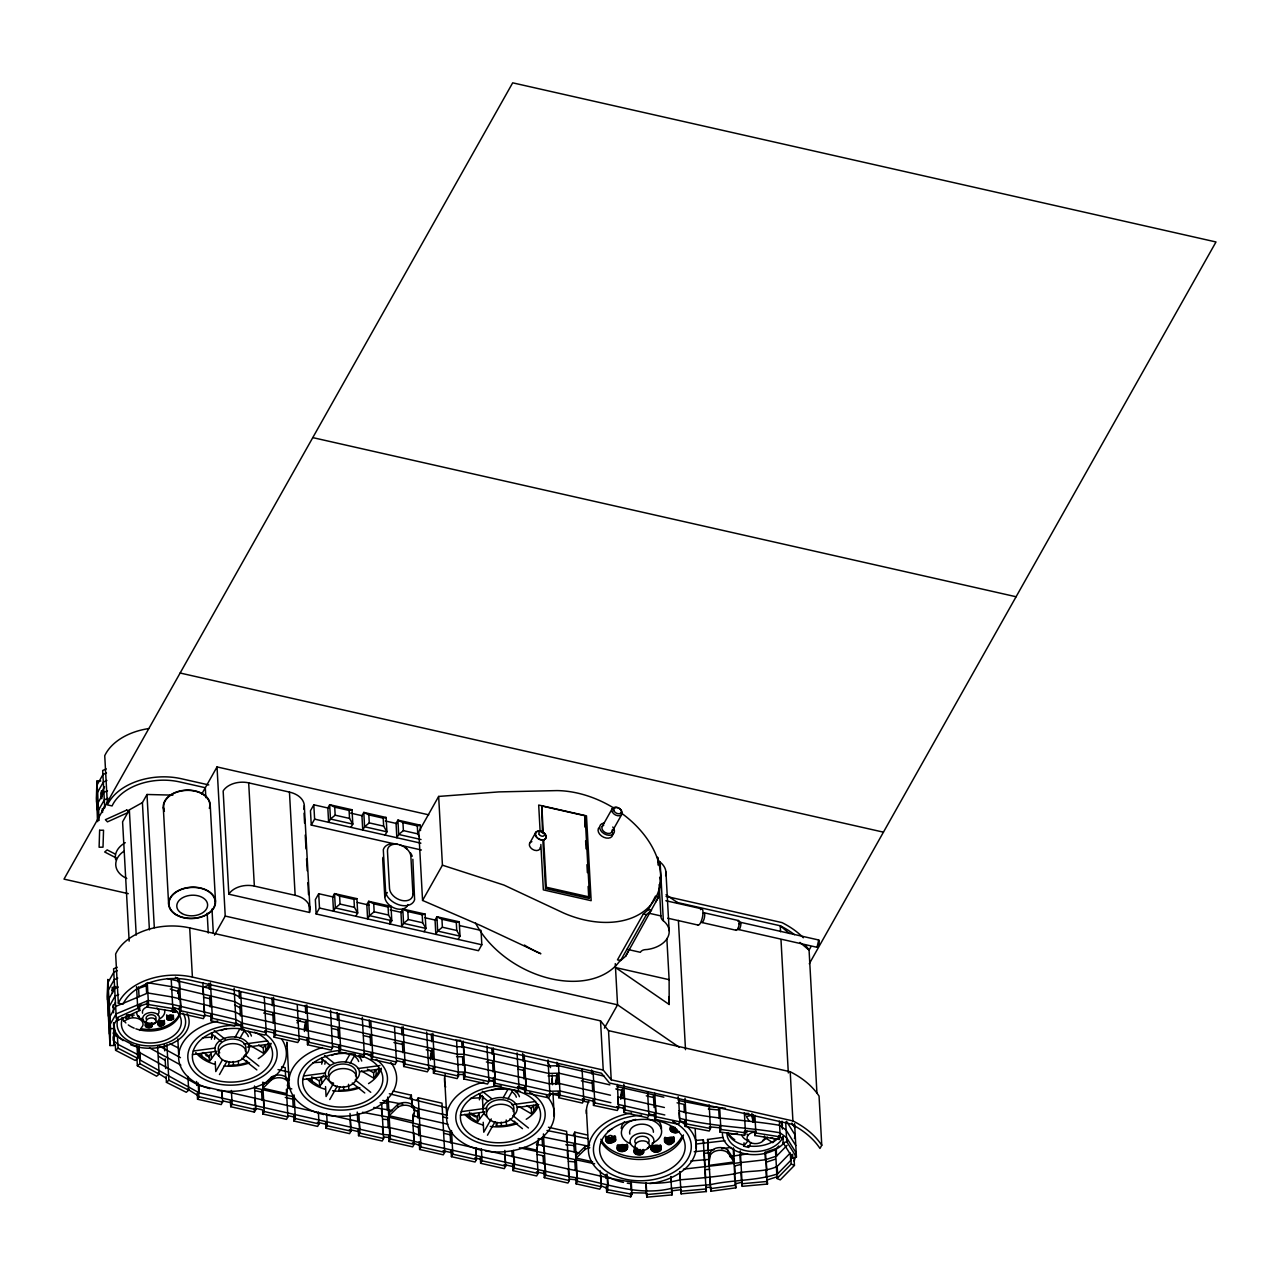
<?xml version="1.0" encoding="UTF-8"?>
<svg xmlns="http://www.w3.org/2000/svg" width="1280" height="1280" viewBox="0 0 1280 1280"><rect width="100%" height="100%" fill="white"/><g stroke="black" fill="none" stroke-linecap="round" stroke-linejoin="round"><path stroke-width="1.5" d="M96.624 802.144L96.976 785.152L102.912 774.608L106.48 773.008M97.04 809.616L97.392 792.624L103.328 782.08L106.896 780.464M97.6 819.952L97.952 802.96L103.888 792.416L107.456 790.8M98.176 819.872L98.368 810.432L104.304 799.888L107.872 798.272M100.976 796.912L101.056 792.976L104.576 786.752M107.488 999.808L107.84 982.8L113.776 972.272L117.344 970.656M107.904 1007.28L108.256 990.272L114.192 979.744L117.76 978.128M108.384 1016.192L108.736 999.184L114.672 988.656L118.256 987.04M108.8 1023.664L109.152 1006.656L115.088 996.128L118.656 994.512M109.376 1033.984L109.728 1016.992L115.664 1006.448L147.856 992.992L172.192 996.992L235.424 1012.048L241.952 1015.664L457.904 1064.544L464.608 1064.608L549.344 1083.792L559.6 1083.52L610.464 1095.216M109.776 1041.456L110.128 1024.464L116.064 1013.92L148.272 1000.464L172.592 1004.448L235.84 1019.52L242.352 1023.136L458.32 1072L465.024 1072.08L549.744 1091.248L560 1090.992L610.88 1102.688M791.968 1155.168L790.704 1160.464L777.584 1173.888C755.952 1181.104 732.48 1179.664 710.224 1184.704C697.28 1185.728 684.32 1186.784 671.408 1188.368C636.08 1197.088 602.896 1181.616 568.736 1176.528L421.04 1143.104L389.744 1134.992L382.928 1134.48L199.328 1092.944L140.384 1060.192L138.24 1054.848L118.048 1044.416L113.488 1040.528L113.808 1024.816L117.312 1018.592M100.832 781.024L96.928 781.088L96.4 798.048L97.696 821.664M110 1045.552L110.528 1028.592L107.824 979.408L107.296 996.368L110 1045.552L113.92 1045.488L114.432 1028.528L110.528 1028.592M753.36 1115.616L753.056 1122.32L753.136 1114.592M164.528 1023.84C158.512 1013.344 153.424 1032.224 164.528 1023.84L164.32 1020.192M615.728 1140.112C607.152 1125.136 599.888 1152.096 615.728 1140.112L615.536 1136.64M627.392 1147.776C626.336 1142.816 616.112 1143.936 617.328 1149.28C620.512 1154.16 630.192 1150.624 627.2 1144.288M651.04 1148.976C651.456 1143.92 661.728 1143.84 661.216 1149.264C658.672 1154.512 648.576 1152.144 650.848 1145.504M708.816 1162.688L710.176 1152.64A9.936 6.64 -3.1 0 1 718.144 1147.696A9.936 6.64 -3.1 0 1 727.904 1150.224L733.84 1159.28M710.176 1152.64L708.96 1165.408L733.984 1161.984L728.064 1152.928L727.904 1150.224M177.776 993.36L178.368 990.016M287.344 1085.872L288.24 1080.848A9.936 6.64 -3.1 0 0 281.888 1075.344A9.936 6.64 -3.1 0 0 271.472 1077.056L262.816 1085.536M288.384 1083.568L286.608 1093.6L262.96 1088.24L271.616 1079.76A9.936 6.64 -3.1 0 1 282.032 1078.048A9.936 6.64 -3.1 0 1 288.384 1083.568L288.24 1080.848M305.472 1022.096L304.288 1028.784A9.936 6.64 -3.1 0 0 304.608 1030M304.448 1031.488L306.224 1021.456M412.944 1116.72L413.536 1113.376M414.56 1111.072L412.8 1121.104L389.136 1115.744L397.792 1107.28A9.936 6.64 -3.1 0 1 408.224 1105.552A9.936 6.64 -3.1 0 1 414.56 1111.072L414.416 1108.352A9.936 6.64 -3.1 0 0 408.064 1102.848A9.936 6.64 -3.1 0 0 397.648 1104.56L388.992 1113.04M431.472 1050.608L430.288 1057.296A9.936 6.64 -3.1 0 0 430.592 1058.512M430.432 1060L432.208 1049.968M536.912 1145.824L537.792 1140.8M557.472 1074.448L555.696 1084.48L556.72 1075.088M621.792 1089.808L620.608 1096.496A9.936 6.64 -3.1 0 0 620.928 1097.712M620.768 1099.2L622.544 1089.168M794.432 1138.512L795.216 1135.2L786.528 1121.36M794.208 1161.296L796.208 1152.992L786.544 1137.616L780 1132.784C746.592 1127.056 712.384 1126.768 679.376 1118.272L679.072 1112.672M202.432 1037.76L212.016 1037.12L212.576 1035.392M249.424 1044.992L263.6 1053.296L268.272 1047.104L269.344 1043.744M312.736 1062.72L322.32 1062.08L322.88 1060.336M361.296 1070.88L373.904 1078.24L378.576 1072.064L379.648 1068.704M470.432 1098.4L480.016 1097.76L480.576 1096.032M518.992 1106.56L531.6 1113.936L536.272 1107.744L537.344 1104.384M229.552 1061.84L228.352 1065.472L238.512 1064.832L248.208 1062.464L246.208 1060.464M339.856 1086.8L338.656 1090.432L348.816 1089.792L358.512 1087.424M514.192 1121.104L516.192 1123.104L506.512 1125.472L496.352 1126.112L497.552 1122.48M744.4 1113.152L745.472 1132.816L744.528 1135.392L719.952 1132.032L720.896 1129.472L719.696 1107.824M750.912 1142.384L748.768 1147.472L743.712 1146.176L744.032 1142.8M779.36 1121.152L780.224 1136.88L779.152 1139.44L754.784 1135.536L755.856 1132.992L754.88 1115.28M171.2 979.04L172.816 1008.544L171.728 1011.104L147.408 1007.104L148.496 1004.56L147.296 982.928M631.296 1182.496L631.952 1194.288L630.72 1196.816L606.672 1192.224L607.888 1189.712L607.024 1173.968M709.168 1104.88L710.464 1128.496L709.232 1131.024L685.184 1126.432L686.416 1123.904L685.008 1098.272M655.696 902.048L658.64 896.832L625.664 956.208L620.592 960.56L617.472 959.856L643.328 913.984L648.4 909.616L655.504 896.128L658.64 896.832L660.448 881.04L659.648 877.248M625.664 956.208L629.232 949.456M147.808 1023.088C139.136 1027.232 156.448 1030.112 151.328 1023.504M173.52 1018.752C171.488 1007.392 160.032 1024.992 173.52 1018.752L173.328 1015.104L170.272 1016.496L167.072 1015.472L167.28 1019.136M486.944 1046.112L488.896 1081.536L487.552 1084.032L463.744 1078.96L465.088 1076.464L463.136 1041.04M517.072 1052.928L519.024 1088.352L517.68 1090.848L493.872 1085.776L495.216 1083.28L493.264 1047.872M548.032 1059.936L549.984 1095.344L548.64 1097.856L524.832 1092.784L526.176 1090.288L524.224 1054.864M617.328 1084.384L618.624 1107.984L617.296 1110.48L593.488 1105.408L594.816 1102.912L593.088 1071.44M612.4 1128.64L607.584 1131.488M678.576 1098.24L679.888 1121.84L678.544 1124.352L654.736 1119.28L656.08 1116.768L654.768 1093.168M637.328 1148.192C626.416 1152.272 644.896 1159.568 643.808 1150.24M664.928 1139.104C667.84 1155.344 684.176 1130.176 664.928 1139.104L665.152 1142.544M102.048 810.784L105.552 804.56M172.864 795.136L146.992 794.48L142.4 802.608L129.344 809.856L122.592 821.824L129.152 941.136M201.648 794.224L217.024 766.928L428.736 814.832M111.936 990.64L114.56 985.968M112.832 1007.008L115.456 1002.352M214.496 935.12L225.232 916.064L217.024 766.928M202.864 982.704L204.704 1016.144L203.312 1018.64L179.648 1013.28L181.056 1010.8L179.328 979.328M329.28 808.304L313.808 804.8L310.464 810.736L311.264 825.072L396.288 844.304M311.264 825.072L314.608 819.136L313.808 804.8M234.112 988.208L236.064 1023.616L234.656 1026.112L211.008 1020.752L212.4 1018.272L210.464 982.848M221.936 1090.288L222.592 1102.096L221.184 1104.576L197.536 1099.232L198.928 1096.736L198.176 1082.96M350.944 827.36L352.8 824.08L352.016 809.744L329.68 804.704L327.824 807.968L328.624 822.304L330.464 819.024L335.168 815.184L349.536 818.432L352.8 824.08L330.464 819.024L329.68 804.704L334.72 807.184L349.088 810.448L352.016 809.744M222.32 1059.952L215.776 1071.568L215.232 1061.632M235.136 1037.2L239.888 1028.768M264.288 997.184L266.24 1032.592L264.832 1035.072L241.184 1029.728L242.576 1027.232L240.64 991.824M334.16 897.2L318.704 893.712L315.36 899.632L316.144 913.968L478.48 950.704L481.824 944.768L481.04 930.432L459.776 925.632M219.472 1074.576L227.04 1061.136M239.888 1038.336L244.576 1030.016M316.144 913.968L319.488 908.032L318.704 893.712M254.48 1086L255.776 1109.6L254.384 1112.096L230.72 1106.736L232.128 1104.256L231.376 1090.48M385.056 835.088L386.912 831.808L386.128 817.472L363.792 812.416L361.936 815.696L362.736 830.032L364.576 826.752L369.28 822.896L383.648 826.144L386.912 831.808L364.576 826.752L363.792 812.416L368.832 814.912L383.2 818.16L386.128 817.472M297.248 1004.64L299.184 1040.048L297.792 1042.528L274.128 1037.184L275.536 1034.688L273.472 997.312M355.84 916.256L357.68 912.992L356.896 898.656L334.56 893.6L332.72 896.88L333.504 911.216L335.344 907.936L340.048 904.08L354.416 907.328L357.68 912.992L335.344 907.936L334.56 893.6L339.616 896.096L353.984 899.344L356.896 898.656M614.672 808.592A85.328 58.416 29.4 0 0 557.024 790.592L498.832 791.904L438.656 796.432L418.784 831.68L422.56 900.432L481.04 925.728L540.848 953.728A85.328 58.416 29.4 0 1 524.4 945.056M407.904 904.544A12.544 8.592 29.4 0 1 395.44 908.48A12.544 8.592 29.4 0 1 384.768 896.928L387.264 892.48M286.384 1089.328L287.888 1116.864L286.496 1119.36L262.832 1114L264.24 1111.52L262.72 1083.968M330.496 1010.208L332.544 1047.6L331.152 1050.08L307.504 1044.736L308.896 1042.24L306.848 1004.864M318.384 1112.112L319.024 1123.92L317.632 1126.4L293.968 1121.04L295.376 1118.56L294.08 1094.96M422.56 900.432L442.432 865.184L438.656 796.432M362.288 1017.408L364.336 1054.784L362.944 1057.28L339.28 1051.92L340.688 1049.44L338.736 1014.016M333.552 1083.248L326.08 1096.528L325.536 1086.592M345.44 1062.144L350.192 1053.728M424.064 931.696L425.904 928.416L425.12 914.096L402.784 909.04L400.944 912.32L401.728 926.64L403.568 923.376L408.272 919.52L422.64 922.768L425.904 928.416L403.568 923.376L402.784 909.04L407.84 911.536L422.208 914.784L425.12 914.096M329.76 1099.536L337.344 1086.096M350.192 1063.296L354.88 1054.976M350 1113.44L350.976 1131.136L349.584 1133.632L325.92 1128.272L327.328 1125.792L326.672 1113.984M394.512 1026.64L396.464 1062.048L395.056 1064.544L371.408 1059.184L372.8 1056.704L370.864 1021.296M458.176 939.424L460.016 936.144L459.232 921.808L436.896 916.752L435.056 920.032L435.84 934.368L437.68 931.088L442.384 927.232L456.752 930.48L460.016 936.144L437.68 931.088L436.896 916.752L441.952 919.248L456.304 922.496L459.232 921.808M542.896 841.04L545.52 888.576L588.784 898.368L589.552 897.008L585.088 815.792L541.808 806L542.464 833.104M381.648 1103.104L383.6 1138.528L382.192 1141.008L358.544 1135.664L359.936 1133.168L358.864 1113.504M426.688 1031.984L428.752 1069.36L427.344 1071.84L403.696 1066.496L405.088 1064.016L403.04 1026.624M529.936 842.8L535.888 832.224M409.968 1097.68L411.36 1095.184L393.168 1091.072M412.768 1120.768L414.064 1144.368L412.672 1146.864L389.024 1141.504L390.416 1139.024L388.144 1097.712M416.928 1100.288L418.32 1097.808L441.984 1103.168L444.688 1152.352L443.28 1154.832L419.632 1149.472L419.2 1141.616M456.592 1040.688L458.544 1076.096L457.136 1078.592L433.488 1073.232L434.88 1070.752L432.832 1033.376M585.088 815.792L584.864 827.056M545.52 888.576L546.288 887.216L543.664 839.68M419.632 1149.472L421.024 1146.992L418.32 1097.808M602.192 826.464L612.16 808.784M611.936 831.904L621.904 814.224M475.824 1147.728L476.464 1159.536L475.072 1162.016L451.408 1156.672L452.816 1154.192L451.52 1130.576M491.248 1118.944L483.776 1132.208L483.216 1122.272M503.136 1097.824L507.888 1089.408M487.456 1135.216L495.024 1121.776M507.888 1098.976L512.576 1090.656M504.816 1150.416L505.68 1166.144L504.288 1168.64L480.624 1163.28L482.032 1160.8L481.376 1148.992M620.592 960.56L646.448 914.688L651.52 910.32L648.4 909.616M536.64 1147.888L538.048 1173.472L536.64 1175.952L512.992 1170.608L514.384 1168.112L513.408 1150.416M582.064 1069.104L583.808 1100.576L582.4 1103.072L558.752 1097.712L560.144 1095.232L558.416 1063.76M604.416 1028.144L617.552 1004.832L615.28 963.632M548.448 1127.248L566.64 1131.376L569.344 1180.544L567.936 1183.04L544.288 1177.68L545.696 1175.2L543.424 1133.888M573.392 1134.656L574.784 1132.16L587.52 1135.04M600.288 1170.96L601.152 1186.704L599.744 1189.184L576.096 1183.84L577.488 1181.344L574.784 1132.16M647.568 1091.696L648.864 1115.312L647.472 1117.792L623.824 1112.448L625.216 1109.952L623.808 1084.384M810.848 946.96L809.072 950.128L816.944 1093.296M809.28 963.776L1216 241.968L512.688 82.832L64 879.12L128.288 893.664M748.656 1139.984L743.76 1146.112M821.76 1145.28L819.968 1148.448A97.568 65.168 -3.1 0 0 791.136 1124.096L609.456 1082.992L601.456 1073.216L190.624 980.256A51.552 34.432 -3.1 0 0 122.976 1004.256L118.336 1003.216L115.632 954.032A56.528 37.76 -3.1 0 1 189.696 927.904L600.528 1020.864L608.528 1030.64L611.232 1079.824L792.912 1120.928A97.568 65.168 -3.1 0 1 821.76 1145.28L819.056 1096.096A97.568 65.168 -3.1 0 0 790.208 1071.744L608.528 1030.64M139.584 1030.432L142.768 1025.792A9.936 6.64 -3.1 0 0 139.424 1019.136A9.936 6.64 -3.1 0 0 128.864 1018.592L123.696 1021.312M199.104 1054.352L209.376 1061.472L209.072 1055.984L211.136 1053.216L211.424 1058.704M209.376 1061.472L217.008 1051.216M309.408 1079.296L319.68 1086.432L319.376 1080.944L323.664 1075.184M319.68 1086.432L327.296 1076.176M467.088 1114.992L477.376 1122.112L477.072 1116.624L479.12 1113.856L479.424 1119.344M477.376 1122.112L484.992 1111.856M263.6 1053.296L263.312 1047.808L265.632 1044.704L265.936 1050.192M373.904 1078.24L373.6 1072.768L375.936 1069.664L376.24 1075.152M531.6 1113.936L531.296 1108.448L533.632 1105.344L533.936 1110.832M766.816 1151.68L776.208 1148.608L778.832 1145.936M683.408 1169.152L765.344 1159.76L776.608 1156.08L787.104 1145.344M113.072 1033.072L117.632 1036.944L137.824 1047.392L139.968 1052.72L198.912 1085.472L382.512 1127.024L389.328 1127.52L413.664 1133.024L420.624 1135.648L568.32 1169.056C605.264 1175.968 641.84 1189.744 680.08 1179.824C698.256 1178.336 716.4 1176.784 734.416 1173.872C748.432 1169.84 763.728 1172.816 777.184 1166.416L790.304 1153.008L790.704 1160.464M794.112 1159.488L794.448 1165.392L780.272 1179.872L777.04 1178.512L791.2 1164.032L790.656 1154.192M126.496 1015.472L126.112 1018.416M158.56 1025.28L158.368 1021.632L160.96 1022.176L164 1020.784L164.208 1024.448M606.352 1141.52L606.064 1136.288L610.64 1137.744L614.992 1135.76L615.28 1140.976M652.704 1151.328L652.416 1146.096L657.456 1146.688L660.48 1144.896L660.768 1150.128M576.064 1155.376L584.72 1146.896A9.936 6.64 -3.1 0 1 589.632 1145.024M589.776 1147.744A9.936 6.64 -3.1 0 0 584.864 1149.6L576.208 1158.08L592.592 1161.792M767.488 1137.184L765.52 1138.912A14.256 9.52 -3.1 0 1 762.56 1140.496M187.936 1076.4L188.688 1090.16L186.256 1092.288L166.432 1082.336L168.864 1080.224L166.912 1044.8M136.928 1044.576L137.68 1058.352L135.2 1060.448L115.6 1050.32L118.08 1048.208L117.312 1034.448M419.392 836.688L417.76 833.872L403.392 830.608L398.688 834.464L396.848 837.744L396.048 823.408L397.904 820.128L420.224 825.184L420.528 830.56M391.008 906.368L388.096 907.056L373.728 903.808L368.672 901.312L369.456 915.648L391.792 920.704L388.528 915.04L374.16 911.792L369.456 915.648L367.616 918.928L366.832 904.592L368.672 901.312L391.008 906.368L391.792 920.704L389.952 923.984L389.744 920.4M157.616 1046.592L159.136 1074.144L156.576 1076.208L137.344 1065.76L139.888 1063.696L138.912 1045.984M146.448 1027.216L146.256 1023.552L151.344 1023.248L151.552 1026.912M177.008 1011.376L173.568 1012.208L170.912 1010.656M617.888 1150.064L617.6 1144.848L622.176 1146.304L625.76 1145.072L626.048 1150.304M672.48 1126.416C665.936 1129.92 675.456 1135.456 679.072 1131.44M664.864 1137.312L669.44 1138.768L673.024 1137.536L673.296 1142.768M125.264 1017.696L128.72 1015.888A9.936 6.64 -3.1 0 1 134.192 1015.12M106.256 768.912L102.688 770.512L104.736 807.904M117.168 967.232L113.584 968.832L116.288 1018.016L118.384 1020.176L139.808 1010.48L139.488 1004.576M116.288 1018.016L137.728 1008.336L136.544 986.688M138.304 988.544L145.744 985.936M139.28 1006.352L148.592 1003.088M127.216 1015.04L130.816 1014.832L132.768 1016.8M766.288 1162.16L775.424 1159.168M767.264 1179.952L778.224 1176.384M783.152 1142.832L786.768 1141.712L796.432 1157.088L792.816 1158.208L783.152 1142.832L782.832 1136.928M516.192 1092L519.84 1091.056M421.024 839.52L398.688 834.464L397.904 820.128L402.944 822.624L417.312 825.872L420.224 825.184M729.648 1156.592L747.632 1153.856M734.672 1165.92L741.056 1164.432M735.648 1183.728L742.032 1182.24M817.28 946.256L818.48 941.024M130.048 1015.632L127.296 1015.568M193.344 1051.008L214.864 1048.08M243.92 1044.112L267.632 1040.864M192.496 1054.592L216.128 1051.376M247.472 1047.088L270.752 1043.92M303.648 1075.968L325.168 1073.04M358.176 1068.528L379.92 1065.552M302.8 1079.552L326.416 1076.336M359.712 1071.776L381.04 1068.864M461.344 1111.648L486.768 1108.176M511.92 1104.752L535.632 1101.504M460.48 1115.232L484.112 1112.016M517.408 1107.472L538.736 1104.56M735.552 1181.92L735.872 1187.824L710.848 1191.248L707.536 1139.488L722.928 1137.392M695.76 1144.064L724.96 1140.72M694.224 1151.712L714.016 1149.744M721.584 1148.72L731.056 1147.424M710.24 1188.672L735.264 1185.264L735.872 1187.824M671.808 1190.8L680.896 1189.744M731.264 1134.128L737.44 1133.44M695.536 1140.48L703.296 1139.776L703.648 1142.384M690.8 1160.976L708.832 1159.424L709.248 1166.896M767.488 1184.048L767.136 1181.456L741.904 1183.744L742.256 1186.336L767.488 1184.048L767.264 1180.128M680.768 1191.248L706 1188.96L706.352 1191.552L681.12 1193.84L679.68 1171.568M646.448 1194.576L671.696 1192.304L672.032 1194.896L646.8 1197.168L645.808 1182.768M704.24 1153.28L708.752 1152.96M705.152 1169.664L709.648 1169.344M706.128 1187.456L710.624 1187.152M548.08 1075.936L558.336 1075.664M549.056 1093.744L559.312 1093.472M455.648 1040.288L460.672 1040.336M604.064 1076.128L558.608 1065.712L548.368 1065.984L463.632 1046.8L456.928 1046.736L240.976 997.872L234.448 994.24L167.472 978.56M609.904 1084.88L559.024 1073.184L548.768 1073.456L464.032 1054.272L457.328 1054.208L241.376 1005.344L234.864 1001.712L171.616 986.656L147.296 982.656M456.544 1056.656L463.248 1056.736M457.52 1074.464L464.224 1074.544M743.696 1113.376L748.848 1113.456M744.672 1131.184L754.992 1131.344M632.288 1192.752L646.576 1193.072M172.688 1012.016L172.48 1008.352L174.304 1008.576L174.512 1012.224M672.88 1132.368L672.592 1127.152L675.2 1127.456L675.488 1132.672M635.408 1154.08L635.12 1148.864L638.832 1149.648L639.12 1154.864M382.752 1100.432L402.832 1104.192M380.096 1102.736L386.912 1103.232M373.776 1107.456L392.096 1110.56M362.544 1112.288L388.768 1117.184L451.536 1132.432M382.704 1119.232L387.808 1119.6M383.68 1137.04L388.784 1137.408M719.696 1107.568L709.264 1106.592L678.4 1100.464L678.192 1096.736M708.336 1109.008L718.912 1110M709.328 1126.816L719.888 1127.808M546.992 1130.48L587.712 1138.64M543.504 1137.072L588.128 1146.112M565.84 1144.752L573.984 1145.552M536.352 1144.24L579.248 1152.896M519.392 1147.776L594.656 1163.76M568.368 1161.296L574.88 1161.936M569.344 1179.104L575.872 1179.744M721.584 1107.824L725.36 1108.336M720.896 1129.472L745.472 1132.816M755.856 1132.992L780.224 1136.88M148.496 1004.56L172.816 1008.544M686.416 1123.904L710.464 1128.496M607.888 1189.712L631.952 1194.288M594.816 1102.912L618.624 1107.984M656.08 1116.768L679.888 1121.84M465.088 1076.464L488.896 1081.536M495.216 1083.28L519.024 1088.352M526.176 1090.288L549.984 1095.344M312.784 437.616L1016.096 596.752M180.128 673.024L883.44 832.16M309.072 904.528L309.504 912.464L228.832 894.208L223.152 790.976A19.92 13.312 -3.1 0 1 248.688 782.864L289.456 792.096A23.152 15.472 -3.1 0 1 303.84 809.232M350.528 813.104L362.128 815.728M385.312 820.976L396.912 823.6M208.768 784.928L181.504 778.768A56.528 37.76 -3.1 0 0 107.44 804.896L112.08 805.936A51.552 34.432 -3.1 0 1 179.728 781.936L205.04 787.664M666.048 896.368L782.016 922.608A97.568 65.168 -3.1 0 1 803.36 937.76M314.608 819.136L420.896 843.184M675.856 902.16L780.24 925.776A97.568 65.168 -3.1 0 1 794.496 934.672M665.856 900.72L701.888 908.864M704.048 912.768L738.576 920.576M400.16 845.184L421.408 850M740.368 922.272L818.72 940M738.688 929.568L817.04 947.296M546.288 887.216L589.552 897.008M701.808 922.496L736.336 930.32M649.488 913.344L660.88 915.92A11.072 7.392 -3.1 0 0 663.36 920.832A26.016 17.376 -3.1 0 1 667.472 937.92A26.016 17.376 -3.1 0 1 647.2 949.504L645.408 949.616A5.616 3.76 -3.1 0 0 640.368 952.304L627.088 949.296M667.808 918.208L698.16 925.088M643.328 913.984L646.448 914.688M357.344 902.448L368.944 905.072M390.208 909.888L401.792 912.512M424.992 917.76L436.592 920.384M669.12 979.68L615.504 967.552L669.184 1004.48L669.12 979.68L666.848 938.48M228.832 894.208A19.92 13.312 -3.1 0 1 254.352 886.096L295.136 895.328A23.152 15.472 -3.1 0 1 309.504 912.464M319.488 908.032L481.824 944.768M225.232 916.064L617.552 1004.832L679.136 1047.184M118.336 1003.216A56.528 37.76 -3.1 0 1 192.4 977.088L603.232 1070.048L611.232 1079.824M617.136 1086.608L663.84 1097.168M581.36 1080.88L592.272 1083.344M615.792 1088.944L622.64 1090.496M646.288 1095.84L653.408 1097.456M677.072 1102.816L683.968 1104.368M203.568 997.28L209.888 998.704M486.368 1061.968L492.848 1063.44M518.32 1069.2L523.808 1070.448M263.712 1013.024L273.008 1015.136M296.656 1020.48L306.368 1022.688M331.648 1028.4L338.16 1029.872M363.504 1035.616L370.288 1037.136M393.936 1042.496L403.424 1044.64M426.224 1049.808L432.368 1051.184M664.4 1107.504L617.696 1096.944L618.112 1104.416L664.816 1114.976M678.96 1110.8C711.984 1119.296 746.176 1119.584 779.584 1125.312L786.128 1130.144L795.792 1145.536M582.336 1098.688L593.248 1101.152M616.768 1106.752L623.616 1108.288M649.056 1114.048L654.4 1115.264M679.776 1121.008L684.944 1122.176M560.144 1095.232L583.808 1100.576M625.216 1109.952L648.864 1115.312A48.976 32.72 -3.1 0 1 654.32 1115.888M204.56 1015.088L210.864 1016.512M551.776 1094.016L559.568 1095.776M582.944 1101.056L588.784 1102.384M488.96 1080.144L493.824 1081.248L493.616 1077.504M517.472 1086.592L524.784 1088.24M181.056 1010.8L204.704 1016.144M212.4 1018.272L236.064 1023.616M264.688 1030.832L273.984 1032.944M299.584 1038.736L307.36 1040.496M332.64 1046.208L339.136 1047.68M364.48 1053.424L371.264 1054.944M396.816 1060.736L404.416 1062.448M428.736 1067.952L433.344 1068.992M242.576 1027.232L266.24 1032.592M275.536 1034.688L299.184 1040.048M308.896 1042.24L332.544 1047.6M340.688 1049.44L364.336 1054.784M372.8 1056.704L396.464 1062.048M405.088 1064.016L428.752 1069.36M434.88 1070.752L458.544 1076.096M281.552 1066.864L285.184 1067.68L285.712 1078.736L289.44 1079.584M389.328 1093.76L446.96 1107.84M278.016 1069.616L289.04 1072.112M447.376 1115.312L419.152 1108.928L412.192 1106.304L411.792 1098.832M442.8 1116.928L447.68 1118.032M538.368 1138.544L542.192 1139.408M262.544 1082.288L266.176 1083.104M288.064 1088.064L291.808 1088.912M447.872 1124.224L419.648 1117.84L412.688 1115.216M524.032 1147.312L536.768 1150.192L538.544 1140.16A9.936 6.64 -3.1 0 0 538.224 1138.944M254.496 1087.84L294.08 1096.8M254.864 1090.576L261.632 1092.096M285.28 1097.456L292.768 1099.152M443.712 1133.296L450.208 1134.768M537.344 1154.48L543.088 1155.776M222.864 1100.912L230.496 1102.64M255.84 1108.368L262.608 1109.904L262.832 1114M288.144 1115.68L293.744 1116.944M317.408 1122.304L325.696 1124.176M349.36 1129.536L358.32 1131.568M443.056 1150.736L451.184 1152.576M474.848 1157.92L480.4 1159.184M504.064 1164.544L513.264 1166.624M536.416 1171.856L544.064 1173.584M390.416 1139.024L414.064 1144.368M577.488 1181.344L601.152 1186.704M198.928 1096.736L222.592 1102.096M232.128 1104.256L255.776 1109.6M264.24 1111.52L287.888 1116.864M295.376 1118.56L319.024 1123.92M327.328 1125.792L350.976 1131.136M359.936 1133.168L383.6 1138.528M421.024 1146.992L444.688 1152.352M452.816 1154.192L476.464 1159.536M482.032 1160.8L505.68 1166.144M514.384 1168.112L538.048 1173.472M545.696 1175.2L569.344 1180.544M748.736 1140.944L748.32 1140.832A14.256 9.52 -3.1 0 1 741.776 1135.2M170.24 988.992L178.144 991.52M172.8 1007.296L179.12 1009.328M442.432 865.184L503.952 885.072L563.76 913.088A85.328 58.416 29.4 0 0 655.2 898.624A85.328 58.416 29.4 0 0 621.072 812.88M414.048 1109.888L417.52 1111.2M413.2 1125.616L418.416 1127.584M412.448 1142.768L419.408 1145.376M770.912 1137.584L776.128 1139.68L772.752 1142.672L765.472 1137.92M791.2 1164.032L794.448 1165.392M601.248 1185.856L606.448 1188.128M170.064 1043.792L178.336 1047.936M180.464 1057.664L159.088 1045.952M180.88 1065.136L149.472 1047.856M168.864 1080.224L188.688 1090.16M115.344 854.128L107.168 849.904L104.688 852L116.128 857.904M118.08 1048.208L137.68 1058.352M139.888 1063.696L159.136 1074.144M234.56 1004.832L239.44 1007.536M235.536 1022.624L240.432 1025.344M471.04 1113.152L477.072 1116.624M313.36 1077.472L319.376 1080.944M203.056 1052.512L209.072 1055.984M526.576 1105.68L531.296 1108.448M367.296 1069.072L373.6 1072.768M258.576 1045.04L263.312 1047.808M187.648 1089.184L197.312 1095.136M158.656 1056.352L165.232 1060.432M158 1073.136L166.208 1078.24M666.064 894.704L677.408 902.512M779.296 1136.032L783.36 1139.04M482.256 1091.232L491.52 1098.608M512.896 1115.6L528.448 1127.984M478.96 1094.064L487.856 1101.136M509.984 1118.736L522.464 1128.656M324.56 1055.552L333.824 1062.928M355.2 1079.92L370.752 1092.304M321.28 1058.368L330.16 1065.44M352.288 1083.056L364.768 1092.976M214.256 1030.592L225.072 1039.2M244.896 1054.96L258.896 1066.112M210.976 1033.424L221.344 1041.664M241.984 1058.096L256.848 1069.904M789.344 933.472L780.24 925.776L780.56 931.744M799.968 942.432L809.072 950.128A97.568 65.168 -3.1 0 0 805.616 945.408M514.72 1090.576L517.68 1093.408A20.24 13.52 -3.1 0 1 519.408 1096.704M358.496 1056.32L359.984 1057.728A20.24 13.52 -3.1 0 1 361.712 1061.024M248.208 1031.36L249.68 1032.784A20.24 13.52 -3.1 0 1 251.408 1036.064M137.728 1008.336L139.808 1010.48M791.92 1123.104L794.816 1127.728M749.28 1121.248L746.384 1116.544L751.648 1115.392L753.264 1122.08M751.856 1113.552L753.072 1118.576M707.536 1139.488L708.144 1142.064M794.592 1123.648L796.432 1157.088M790.208 1071.744L792.912 1120.928M780.992 939.696L788.32 1072.928M792.592 1154.272L792.816 1158.208M785.68 1122.048L786.768 1141.712M781.968 1121.184L782.4 1129.056M778.928 1135.504L779.152 1139.44M776.208 1148.608L776.608 1156.08M777.184 1166.416L777.584 1173.888M775.408 1149.008L777.04 1178.512M766.192 1160.448L766.736 1170.288M765.52 1151.952L767.136 1181.456M764.944 1152.288L765.344 1159.76M765.92 1170.096L766.32 1177.568M753.696 1115.856L754.016 1121.76M754.56 1131.6L754.784 1135.536M744.32 1131.456L744.528 1135.392M740.304 1150.928L742.256 1186.336M739.936 1154.544L740.336 1162.016M740.912 1172.352L741.328 1179.824M733.712 1148.48L734.144 1156.352M734.688 1166.176L735.12 1174.048M733.2 1147.872L735.264 1185.264M733.424 1156.064L733.84 1163.536M734.416 1173.872L734.816 1181.344M718.656 1108.432L719.184 1118.272M719.616 1126.144L719.952 1132.032M708.912 1155.824L709.12 1159.76M710.64 1187.312L710.848 1191.248M707.936 1143.056L708.352 1150.528M709.824 1177.232L710.224 1184.704M704.192 1152.208L704.944 1165.984M705.168 1169.92L705.6 1177.792M706.032 1185.664L706.352 1191.552M703.296 1139.776L706 1188.96M695.168 1128.72L696.256 1148.512M678.4 920.4L685.504 1049.664M684 1104.784L684.432 1112.656M684.864 1120.528L685.184 1126.432M665.936 872.016L669.168 930.72M679.936 1172.192L680.368 1180.064M680.896 1189.904L681.12 1193.84M676.624 1128.992L676.816 1132.48M668.752 996.624L669.184 1004.48M658.08 865.04L657.648 857.216A11.072 7.392 -3.1 0 0 660.128 862.128L663.36 920.832M673.856 1127.408L674.144 1132.64M673.792 1136.784L674.08 1142M659.152 884.608L660.88 915.92M671.488 1126.656L671.776 1131.888M671.984 1138.144L672.272 1143.376M670.72 1127.744L670.912 1131.216M670.16 1126.944L670.352 1130.416M670.768 1138.576L671.056 1143.792M669.44 1138.768L669.728 1143.984M671.056 1177.184L671.28 1181.12M671.712 1188.992L672.032 1194.896M670.816 1176.56L671.696 1192.304M668.096 1138.736L668.384 1143.952M666.832 1138.464L667.12 1143.68M665.728 1137.984L666.016 1143.2M664.384 1138.256L664.576 1141.744M661.024 1145.792L661.216 1149.264M659.696 1145.664L659.984 1150.88M658.672 1146.272L658.96 1151.504M655.296 1105.44L655.712 1112.912M657.456 1146.688L657.744 1151.92M653.44 1095.664L654.08 1107.472M654.416 1113.376L654.736 1119.28M656.128 1146.896L656.416 1152.112M654.784 1146.848L655.072 1152.08M653.52 1146.592L653.808 1151.808M651.552 1145.44L651.84 1150.656M651.072 1146.384L651.264 1149.856M646.144 1183.136L646.56 1190.608M646.592 1193.248L646.8 1197.168M643.264 1149.408L643.456 1152.88M642.496 1150.16L642.688 1153.648M641.472 1150.768L641.664 1154.256M640.16 1149.456L640.448 1154.672M637.488 1149.616L637.776 1154.832M636.224 1149.344L636.512 1154.56M634.256 1148.192L634.544 1153.424M630.816 1182.784L631.232 1190.256M630.512 1192.88L630.72 1196.816M627.072 1145.2L627.264 1148.672M626.528 1144.32L626.816 1149.536M622.624 1090.8L623.056 1098.672M623.488 1106.544L623.824 1112.448M624.72 1145.68L625.008 1150.912M623.504 1146.096L623.792 1151.328M622.176 1146.304L622.464 1151.52M620.832 1146.256L621.12 1151.488M619.568 1146L619.856 1151.216M618.464 1145.52L618.752 1150.736M617.136 1145.792L617.328 1149.28M614.208 1136.512L614.496 1141.744M613.184 1137.12L613.472 1142.352M611.968 1137.552L612.256 1142.768M610.64 1137.744L610.928 1142.96M609.296 1137.712L609.584 1142.928M608.032 1137.44L608.32 1142.656M600.528 1020.864L603.232 1070.048M606.928 1136.96L607.216 1142.176M605.584 1137.232L605.776 1140.72M607.696 1178.384L608.112 1185.856M605.696 1174.528L605.904 1178.448M606.336 1186.32L606.672 1192.224M585.632 840.928L586.064 848.848M586.928 864.688L587.376 872.624M588.128 886.48L588.784 898.368M600.848 1175.376L601.264 1182.848M591.536 1070L591.76 1073.936M592.192 1081.808L592.72 1091.648M593.168 1099.52L593.488 1105.408M586.416 1109.904L588.496 1147.52M584.72 1146.896L584.864 1149.6M574.592 1135.68L575.008 1143.152M575.488 1152.048L575.904 1159.52M576.464 1169.856L576.88 1177.328M573.92 1144.496L574.368 1152.352M574.8 1160.224L575.328 1170.064M575.76 1177.936L576.096 1183.84M566.448 1134.88L566.848 1142.352M567.344 1151.248L567.76 1158.72M568.32 1169.056L568.736 1176.528M556.8 1062.304L557.024 1066.24M557.456 1074.112L557.984 1083.952M558.416 1091.808L558.752 1097.712M541.808 806L543.232 831.76M540.096 830.688L538.688 805.04L586.48 815.856L591.152 900.688L543.344 889.872L540.848 844.496M552.192 1078.784L552.512 1084.72M552.944 1092.64L554.256 1116.4M544 1145.968L544.4 1153.44M544.976 1163.776L545.376 1171.248M542.128 1138.336L542.56 1146.208M543.104 1156.048L543.536 1163.92M543.968 1171.776L544.288 1177.68M536.064 1104.08L536.272 1107.744M524.72 1060.624L525.12 1068.096M525.696 1078.432L526.096 1085.904M522.672 1053.44L523.104 1061.312M523.536 1069.168L524.08 1079.008M524.512 1086.88L524.832 1092.784M514.176 1156.816L514.592 1164.272M511.904 1150.928L512.224 1156.832M512.672 1164.704L512.992 1170.608M506.208 1119.984L506.512 1125.472M504.976 1154.72L505.376 1162.192M501.232 1122.128L501.424 1125.792M493.76 1053.632L494.16 1061.088M494.736 1071.424L495.136 1078.896M496.144 1122.448L496.352 1126.112M491.824 1048.4L492.144 1054.304M492.576 1062.176L493.12 1072M493.44 1077.904L493.872 1085.776M482.288 1095.392L483.024 1108.8M479.808 1094.112L480.016 1097.76M480.304 1157.376L480.624 1163.28M475.76 1148.112L476.16 1155.584M469.536 1112.272L469.84 1117.76M463.632 1046.8L464.032 1054.272M464.608 1064.608L465.024 1072.08M456.304 922.496L456.752 930.48M461.696 1041.584L462.016 1047.488M462.56 1057.312L462.992 1065.184M463.424 1073.056L463.744 1078.96M441.952 919.248L442.384 927.232M450.112 1133.056L450.656 1142.896M451.088 1150.768L451.408 1156.672M444.624 1077.792L446.688 1115.408M431.328 1033.888L431.76 1041.76M432.192 1049.632L432.736 1059.472M433.168 1067.328L433.488 1073.232M417.312 825.872L417.76 833.872M422.208 914.784L422.64 922.768M412.864 859.264L414.608 899.696A16.048 10.976 29.4 0 1 400.64 905.264A16.048 10.976 29.4 0 1 385.696 893.152L383.312 849.696A16.048 10.976 29.4 0 1 397.28 844.128M402.944 822.624L403.392 830.608M407.84 911.536L408.272 919.52M417.472 1110.128L417.904 1118M418.336 1125.872L418.864 1135.712M412.784 1117.088L413.104 1122.688M413.664 1133.024L414.08 1140.496M411.36 1095.184L412.016 1106.992M401.52 1027.152L401.952 1035.024M402.384 1042.88L402.928 1052.72M403.36 1060.592L403.696 1066.496M383.2 818.16L383.648 826.144M388.096 907.056L388.528 915.04M397.648 1104.56L397.792 1107.28M384.768 896.928L382.72 859.648A12.544 8.592 29.4 0 1 382.976 857.328M387.664 1097.072L387.872 1100.8M388.352 1109.712L388.768 1117.184M389.328 1127.52L389.744 1134.992M386.848 1102.16L387.28 1110.032M387.712 1117.904L388.256 1127.728M388.688 1135.6L389.024 1141.504M368.832 814.912L369.28 822.896M373.728 903.808L374.16 911.792M381.536 1109.216L381.952 1116.688M382.512 1127.024L382.928 1134.48M378.368 1068.4L378.576 1072.064M369.248 1019.84L369.68 1027.712M370.112 1035.584L370.64 1045.424M371.072 1053.28L371.408 1059.184M349.088 810.448L349.536 818.432M353.984 899.344L354.416 907.328M359.232 1121.744L359.632 1129.216M357.248 1112.048L357.792 1121.888M358.224 1129.76L358.544 1135.664M334.72 807.184L335.168 815.184M339.616 896.096L340.048 904.08M348.512 1084.304L348.816 1089.792M350.256 1119.728L350.672 1127.184M343.536 1086.448L343.728 1090.112M337.12 1012.576L337.552 1020.448M337.984 1028.32L338.528 1038.144M338.96 1046.016L339.28 1051.92M322.112 1058.432L322.32 1062.08M325.6 1122.368L325.92 1128.272M321.424 1078.176L321.728 1083.664M304.304 805.616L309.968 908.848M304.048 813.2L304.592 823.136M305.248 835.04L306.016 848.944M306.56 858.864L307.216 870.784M307.872 882.688L308.528 894.608M311.856 1076.592L312.144 1082.08M305.328 1005.376L305.76 1013.248M306.192 1021.12L306.736 1030.96M307.168 1038.832L307.504 1044.736M289.456 792.096L295.136 895.328M292.56 1095.408L293.216 1107.28M293.648 1115.152L293.968 1121.04M288.992 1079.728L286.928 1042.112A53.92 36.016 -3.1 0 0 286.896 1045.888M271.968 997.84L272.4 1005.696M272.832 1013.568L273.376 1023.408M273.808 1031.28L274.128 1037.184M271.472 1077.056L271.616 1079.76M268.064 1043.44L268.272 1047.104M248.688 782.864L254.352 886.096M262.64 1084.16L262.96 1089.76M263.52 1100.096L263.936 1107.568M261.536 1090.4L262.08 1100.224M255.072 1098.176L255.472 1105.648M254.16 1108.16L254.384 1112.096M239.024 990.384L239.456 998.24M239.888 1006.112L240.432 1015.952M240.864 1023.824L241.184 1029.728M238.304 1061.184L238.512 1064.832M233.232 1061.488L233.44 1065.152M230.4 1100.832L230.72 1106.736M210.176 804.272L215.504 901.328M205.312 787.728L205.856 797.664M211.984 909.024L213.296 932.88M221.872 1090.672L222.272 1098.144M207.184 913.184L208.272 933.056M211.808 1033.472L212.016 1037.12M208.944 983.376L209.28 989.28M209.712 997.152L210.256 1006.976M210.688 1014.848L211.008 1020.752M202.912 987.104L203.312 994.576M203.888 1004.912L204.304 1012.384M201.648 1053.472L201.84 1057.12M198.912 1085.472L199.328 1092.944M189.696 927.904L192.4 977.088M196.56 1081.52L196.768 1085.456M197.2 1093.328L197.536 1099.232M179.248 981.76L179.664 989.232M180.224 999.568L180.64 1007.04M177.712 977.872L177.92 981.808M178.352 989.68L178.896 999.52M179.328 1007.376L179.648 1013.28M177.824 1038.928L178.688 1054.768M175.232 1008.432L175.44 1012.096M163.296 807.376L168.64 904.416M173.376 1008.544L173.568 1012.208M172.784 1015.632L172.976 1019.296M172.064 1016.064L172.256 1019.712M171.2 1016.352L171.408 1020.016M170.272 1016.496L170.48 1020.144M169.344 1016.464L169.536 1020.128M168.448 1016.272L168.656 1019.936M167.68 1015.936L167.888 1019.6M166.672 1014.912L166.88 1018.576M163.456 1021.328L163.664 1024.976M164.368 1044.96L164.704 1050.864M165.136 1058.736L165.68 1068.576M166.112 1076.432L166.432 1082.336M162.736 1021.744L162.944 1025.408M161.888 1022.048L162.08 1025.696M160.96 1022.176L161.152 1025.84M160.016 1022.16L160.224 1025.808M146.992 794.48L154.32 927.696M159.136 1021.968L159.328 1025.616M142.4 802.608L149.408 929.872M151.888 1022.72L152.096 1026.368M150.624 1023.68L150.832 1027.328M149.776 1023.968L149.984 1027.632M148.848 1024.112L149.056 1027.76M146.112 983.504L146.64 993.344M147.072 1001.216L147.408 1007.104M147.904 1024.08L148.112 1027.744M147.024 1023.904L147.232 1027.552M145.648 1023.088L145.84 1026.752M145.248 1022.528L145.456 1026.192M129.344 809.856L136.224 935.12M138.512 986.88L139.056 996.72M139.968 1052.72L140.384 1060.192M137.824 1047.392L138.24 1054.848M137.024 1059.856L137.344 1065.76M128.72 1015.888L128.864 1018.592M126.528 1015.232L126.72 1018.88M107.328 802.928L104.736 755.712A56.528 37.76 -3.1 0 1 148.624 728.592M101.376 790.864L101.808 798.736M102.352 808.576L102.56 812.496M112.16 987.216L112.496 993.12M113.136 1004.928L113.568 1012.784M114.112 1022.624L114.848 1036.544M115.28 1044.416L115.6 1050.32M113.696 1041.552L113.92 1045.488M113.28 1036.8L113.488 1040.528M96.928 781.088L99.088 820.432M101.536 797.232A37.824 25.264 -3.1 0 1 103.168 792.336M126.784 878.496A26.752 17.872 -3.1 0 1 123.92 851.232M115.68 859.68A26.752 17.872 -3.1 0 1 125.264 842.688M404.848 847.424A16.048 10.976 29.4 0 1 407.056 849.104M410.576 853.024A16.048 10.976 29.4 0 1 412.224 856.24M164.416 811.376A23.488 15.696 -3.1 0 1 185.488 790.176A23.488 15.696 -3.1 0 1 209.696 808.384M164.24 810A23.12 15.44 -3.1 0 1 186.512 790.384A23.12 15.44 -3.1 0 1 209.328 808.336M620.72 959.616A85.328 58.416 29.4 0 1 548.672 978.192A85.328 58.416 29.4 0 1 475.584 923.04M612.208 829.872A5.584 3.824 29.4 0 1 605.216 832.544A5.584 3.824 29.4 0 1 603.76 825.168M540.272 847.296A5.872 4.016 29.4 0 1 532.272 849.2A5.872 4.016 29.4 0 1 531.856 841.648M612.736 833.04A7.92 5.424 29.4 0 1 603.744 837.28A7.92 5.424 29.4 0 1 599.44 827.12M612.784 827.008A7.92 5.424 29.4 0 1 611.232 835.072A7.92 5.424 29.4 0 1 600.608 830.352A7.92 5.424 29.4 0 1 604.032 823.104M739.04 923.84A3.744 1.088 -77.3 0 1 740.816 923.088A3.744 1.088 -77.3 0 1 739.792 928.48A3.744 1.088 -77.3 0 1 738.192 928.288M703.184 913.232A4.992 1.456 -77.3 0 1 704.464 917.376A4.992 1.456 -77.3 0 1 701.488 922.24M700.464 909.632A8.32 2.432 -77.3 0 1 702.592 916.544A8.32 2.432 -77.3 0 1 697.616 924.64M818.416 940.048A3.744 1.088 -77.3 0 1 818.816 944.4A3.744 1.088 -77.3 0 1 816.624 946.656M737.712 921.04A4.992 1.456 -77.3 0 1 738.992 925.184A4.992 1.456 -77.3 0 1 736 930.048M660.128 862.128A26.016 17.376 -3.1 0 1 665.648 875.664M635.552 1143.424A7.2 4.816 -3.1 0 1 642.416 1136.256A7.2 4.816 -3.1 0 1 648 1143.536M586.384 1113.68A54.032 36.096 -3.1 0 1 589.088 1100.56M679.952 1120.944A54.032 36.096 -3.1 0 1 693.68 1157.68A54.032 36.096 -3.1 0 1 649.776 1183.568M631.184 1183.696A54.032 36.096 -3.1 0 1 627.264 1183.152M623.456 1182.416A54.032 36.096 -3.1 0 1 588.56 1146.848A54.032 36.096 -3.1 0 1 631.504 1112.96M635.424 1147.936A11.936 7.968 -3.1 0 1 633.328 1135.856A11.936 7.968 -3.1 0 1 651.568 1136.016A11.936 7.968 -3.1 0 1 647.344 1148.048M629.824 1134.096A11.936 7.968 -3.1 0 1 640.656 1124.208A11.936 7.968 -3.1 0 1 653.408 1132.24M647.856 1119.152A20.16 13.472 -3.1 0 1 661.504 1129.968A20.16 13.472 -3.1 0 1 652.064 1143.296M630.416 1143.728A20.16 13.472 -3.1 0 1 621.584 1130.768A20.16 13.472 -3.1 0 1 635.744 1119.392M672.752 1121.424A48.976 32.72 -3.1 0 1 670.24 1174.08A48.976 32.72 -3.1 0 1 595.776 1159.44A48.976 32.72 -3.1 0 1 641.616 1115.296M621.2 1128.464A20.16 13.472 -3.1 0 1 624.496 1121.744M656.368 1119.232A20.16 13.472 -3.1 0 1 661.424 1128.832M681.904 1136.432A42.816 28.608 -3.1 0 1 641.584 1157.264A42.816 28.608 -3.1 0 1 600.88 1139.248M683.44 1134.96A42.816 28.608 -3.1 0 1 644.496 1159.28A42.816 28.608 -3.1 0 1 601.008 1141.424M487.312 1116.944A17.12 11.424 -3.1 0 1 487.664 1101.488A17.12 11.424 -3.1 0 1 510.704 1099.664A17.12 11.424 -3.1 0 1 514.368 1114.832M529.712 1092.416A44.704 29.856 -3.1 0 1 524.432 1140.4A44.704 29.856 -3.1 0 1 457.488 1125.328A44.704 29.856 -3.1 0 1 501.184 1086M518.192 1087.936A44.704 29.856 -3.1 0 1 525.056 1090.208M486.544 1111.232A13.84 9.248 -3.1 0 1 500.912 1099.696A13.84 9.248 -3.1 0 1 513.216 1111.488M546.368 1095.616A53.92 36.016 -3.1 0 1 543.312 1136.464A53.92 36.016 -3.1 0 1 485.392 1150.976M481.584 1150.24A53.92 36.016 -3.1 0 1 446.608 1116.768A53.92 36.016 -3.1 0 1 483.792 1082.128M489.632 1080.928A53.92 36.016 -3.1 0 1 493.088 1080.416M552.224 1075.008A53.92 36.016 -3.1 0 1 551.568 1082.544M445.632 1087.152A53.92 36.016 -3.1 0 1 445.248 1074.032M547.76 1062.336A53.92 36.016 -3.1 0 1 550.544 1067.616M475.52 1116.864A40.128 26.816 -3.1 0 1 470.736 1114.24M482.528 1099.872A17.12 11.424 -3.1 0 1 483.376 1096.912M491.936 1090.032A17.12 11.424 -3.1 0 1 499.12 1088.608M500.608 1088.576A17.12 11.424 -3.1 0 1 503.568 1088.768M512.384 1092.032A17.12 11.424 -3.1 0 1 516.352 1097.216M537.648 1107.328A40.128 26.816 -3.1 0 1 526.224 1119.28M517.568 1123.472A40.128 26.816 -3.1 0 1 490.304 1126.416M483.04 1124.976A40.128 26.816 -3.1 0 1 464.736 1114.336M479.408 1099.84A20.24 13.52 -3.1 0 1 480.416 1096.336M146.56 1019.76A5.04 3.376 -3.1 0 1 151.36 1014.736A5.04 3.376 -3.1 0 1 155.28 1019.84M114.032 989.744A37.824 25.264 -3.1 0 1 115.888 986.624M175.36 977.184A37.824 25.264 -3.1 0 1 178.144 978.992M187.04 1013.6A37.824 25.264 -3.1 0 1 174.528 1042.224A37.824 25.264 -3.1 0 1 130.544 1044.704M123.088 1040.624A37.824 25.264 -3.1 0 1 113.616 1022.624M146.464 1022.912A8.352 5.584 -3.1 0 1 146.688 1013.488A8.352 5.584 -3.1 0 1 159.36 1017.216A8.352 5.584 -3.1 0 1 148.432 1023.488M156.96 1007.952A8.352 5.584 -3.1 0 1 157.696 1014.72M142.544 1013.216A8.352 5.584 -3.1 0 1 146.976 1006.976M164.528 1009.536A14.112 9.424 -3.1 0 1 160.08 1018.624M142.96 1019.968A14.112 9.424 -3.1 0 1 136.64 1011.728M138.944 1007.024A14.112 9.424 -3.1 0 1 141.36 1005.088M182.896 1013.088A34.288 22.896 -3.1 0 1 153.792 1045.76A34.288 22.896 -3.1 0 1 118.192 1018.176M173.728 1008.976A29.968 20.016 -3.1 0 1 157.36 1042.416A29.968 20.016 -3.1 0 1 122.912 1017.504M179.008 1014.864A29.968 20.016 -3.1 0 1 141.136 1028.704M180.304 1012.944A29.968 20.016 -3.1 0 1 135.856 1028.8M134.192 1028.16A29.968 20.016 -3.1 0 1 128.288 1024.928M125.872 1022.928A29.968 20.016 -3.1 0 1 121.968 1017.536M753.392 1120.816A9.936 6.64 -3.1 0 1 752.912 1119.616M555.856 1082.992A9.936 6.64 -3.1 0 1 555.552 1081.776M137.728 1015.776A9.936 6.64 -3.1 0 1 139.28 1016.432M141.664 1018.256A9.936 6.64 -3.1 0 1 142.896 1021.84M710.32 1155.36A9.936 6.64 -3.1 0 1 718.304 1150.416A9.936 6.64 -3.1 0 1 728.064 1152.928M332.992 1083.12A17.12 11.424 -3.1 0 1 328.128 1067.424A17.12 11.424 -3.1 0 1 351.808 1063.44A17.12 11.424 -3.1 0 1 356.672 1079.136M376.176 1059.36A44.704 29.856 -3.1 0 1 364.512 1105.68A44.704 29.856 -3.1 0 1 299.984 1090.064A44.704 29.856 -3.1 0 1 339.584 1050.512M364.016 1053.296A44.704 29.856 -3.1 0 1 372.016 1056.736M359.328 1055.28A40.128 26.816 -3.1 0 1 367.248 1100.736A40.128 26.816 -3.1 0 1 303.248 1085.904A40.128 26.816 -3.1 0 1 355.424 1054.384M328.848 1075.552A13.84 9.248 -3.1 0 1 343.216 1064.016A13.84 9.248 -3.1 0 1 355.52 1075.808M390.944 1062.608A53.92 36.016 -3.1 0 1 383.504 1102.592A53.92 36.016 -3.1 0 1 325.792 1114.944M323.904 1114.56A53.92 36.016 -3.1 0 1 288.912 1082.432A53.92 36.016 -3.1 0 1 322.304 1047.504M297.056 1022.816A53.92 36.016 -3.1 0 1 299.984 1020.256M324.832 1064.192A17.12 11.424 -3.1 0 1 325.68 1061.232M331.712 1055.472A17.12 11.424 -3.1 0 1 345.872 1053.088M354.688 1056.352A17.12 11.424 -3.1 0 1 358.656 1061.536M381.28 1068.208A40.128 26.816 -3.1 0 1 368.528 1083.6M359.872 1087.792A40.128 26.816 -3.1 0 1 332.608 1090.736M325.36 1089.28A40.128 26.816 -3.1 0 1 307.04 1078.656M321.728 1064.16A20.24 13.52 -3.1 0 1 322.72 1060.656M219.312 1056.304A17.12 11.424 -3.1 0 1 220.736 1040.112A17.12 11.424 -3.1 0 1 244.88 1040.336A17.12 11.424 -3.1 0 1 243.456 1056.528M265.872 1034.4A44.704 29.856 -3.1 0 1 250.72 1081.984A44.704 29.856 -3.1 0 1 188.112 1060.064A44.704 29.856 -3.1 0 1 240.912 1025.664M254.544 1032.192A40.128 26.816 -3.1 0 1 253.984 1077.264A40.128 26.816 -3.1 0 1 192.8 1060.336A40.128 26.816 -3.1 0 1 243.472 1029.136M219.728 1052.848A13.84 9.248 -3.1 0 1 231.104 1039.12A13.84 9.248 -3.1 0 1 245.232 1050.848M281.84 1039.312A53.92 36.016 -3.1 0 1 272.944 1077.84A53.92 36.016 -3.1 0 1 217.392 1090.336M209.872 1088.672A53.92 36.016 -3.1 0 1 178.768 1054.096A53.92 36.016 -3.1 0 1 217.728 1021.04M202.752 987.552A53.92 36.016 -3.1 0 1 209.936 984.928M209.232 1056.976A40.128 26.816 -3.1 0 1 205.856 1055.408M214.528 1039.232A17.12 11.424 -3.1 0 1 215.376 1036.272M221.408 1030.512A17.12 11.424 -3.1 0 1 226.72 1028.576M244.384 1031.408A17.12 11.424 -3.1 0 1 248.352 1036.576M270.976 1043.264A40.128 26.816 -3.1 0 1 258.24 1058.64M249.568 1062.832A40.128 26.816 -3.1 0 1 224.032 1065.968M215.056 1064.336A40.128 26.816 -3.1 0 1 195.76 1052.496M211.424 1039.2A20.24 13.52 -3.1 0 1 212.416 1035.696M779.936 1136.128A28.672 19.152 -3.1 0 1 747.584 1145.824M744.048 1145.088A28.672 19.152 -3.1 0 1 727.536 1132.736M734.736 1139.712A28.672 19.152 -3.1 0 1 728.176 1132.864M784.112 1142.832A33.184 22.176 -3.1 0 1 746.656 1154.064A33.184 22.176 -3.1 0 1 722.4 1133.2M783.152 1136.72A28.672 19.152 -3.1 0 1 751.536 1151.504A28.672 19.152 -3.1 0 1 726.928 1133.088M744.864 1114.96A28.672 19.152 -3.1 0 1 748.432 1114.064M780.512 1122.24A28.672 19.152 -3.1 0 1 782.576 1125.216M764.384 1136.032A8.816 5.888 -3.1 0 1 757.296 1143.536A8.816 5.888 -3.1 0 1 747.072 1138.48A8.816 5.888 -3.1 0 1 755.936 1131.872M747.888 1135.536A8.816 5.888 -3.1 0 1 747.024 1134.144M746.752 1132.624A8.816 5.888 -3.1 0 1 747.072 1131.088M99.632 830.272L99.104 847.232L103.008 847.168L103.536 830.208L99.632 830.272M126.832 810.016L105.392 819.696L107.472 821.856L128.912 812.16L126.832 810.016M412.928 893.776L410.88 856.496A12.544 8.592 29.4 0 0 398.656 844.528A12.544 8.592 29.4 0 0 387.472 851.2L389.52 888.48A12.544 8.592 29.4 0 0 401.744 900.448A12.544 8.592 29.4 0 0 412.928 893.776M176.384 915.024A23.488 15.696 -3.1 0 0 215.024 905.424A23.488 15.696 -3.1 0 0 184.8 888.16A23.488 15.696 -3.1 0 0 176.384 915.024M181.92 913.488A15.408 10.288 -3.1 0 0 207.28 907.184A15.408 10.288 -3.1 0 0 187.44 895.856A15.408 10.288 -3.1 0 0 181.92 913.488M176.624 914.832A23.12 15.44 -3.1 0 0 214.672 905.376A23.12 15.44 -3.1 0 0 184.912 888.4A23.12 15.44 -3.1 0 0 176.624 914.832M612.288 811.952A5.568 3.808 29.4 0 0 621.248 814.992A5.568 3.808 29.4 0 0 617.552 807.584A5.568 3.808 29.4 0 0 612.288 811.952M536.128 836.592A5.872 4.016 29.4 0 0 545.616 838.736A5.872 4.016 29.4 0 0 540.512 831.12A5.872 4.016 29.4 0 0 536.128 836.592A5.728 3.92 29.4 0 0 545.488 838.656A5.728 3.92 29.4 0 0 540.512 831.232A5.728 3.92 29.4 0 0 536.24 836.56M539.264 834.48A3.024 2.08 29.4 0 0 544.16 835.584A3.024 2.08 29.4 0 0 541.52 831.648A3.024 2.08 29.4 0 0 539.264 834.48M614.032 810.928A4.128 2.816 29.4 0 0 620.656 813.184A4.128 2.816 29.4 0 0 617.92 807.696A4.128 2.816 29.4 0 0 614.032 810.928M638.288 1149.776A7.2 4.816 -3.1 0 0 649.44 1145.696A7.2 4.816 -3.1 0 0 639.024 1141.424A7.2 4.816 -3.1 0 0 638.288 1149.776M618.832 1172.64A42.816 28.608 -3.1 0 0 685.088 1148.4A42.816 28.608 -3.1 0 0 623.216 1123.008A42.816 28.608 -3.1 0 0 618.832 1172.64M478.4 1138.976A40.128 26.816 -3.1 0 0 540.496 1116.272A40.128 26.816 -3.1 0 0 482.512 1092.464A40.128 26.816 -3.1 0 0 478.4 1138.976M492.72 1121.488A13.84 9.248 -3.1 0 0 514.16 1113.648A13.84 9.248 -3.1 0 0 494.144 1105.44A13.84 9.248 -3.1 0 0 492.72 1121.488M148.464 1024.192A5.04 3.376 -3.1 0 0 156.272 1021.344A5.04 3.376 -3.1 0 0 148.976 1018.352A5.04 3.376 -3.1 0 0 148.464 1024.192M335.04 1085.808A13.84 9.248 -3.1 0 0 356.464 1077.968A13.84 9.248 -3.1 0 0 336.448 1069.76A13.84 9.248 -3.1 0 0 335.04 1085.808M224.736 1060.848A13.84 9.248 -3.1 0 0 246.16 1053.008A13.84 9.248 -3.1 0 0 226.144 1044.8A13.84 9.248 -3.1 0 0 224.736 1060.848"/></g></svg>
